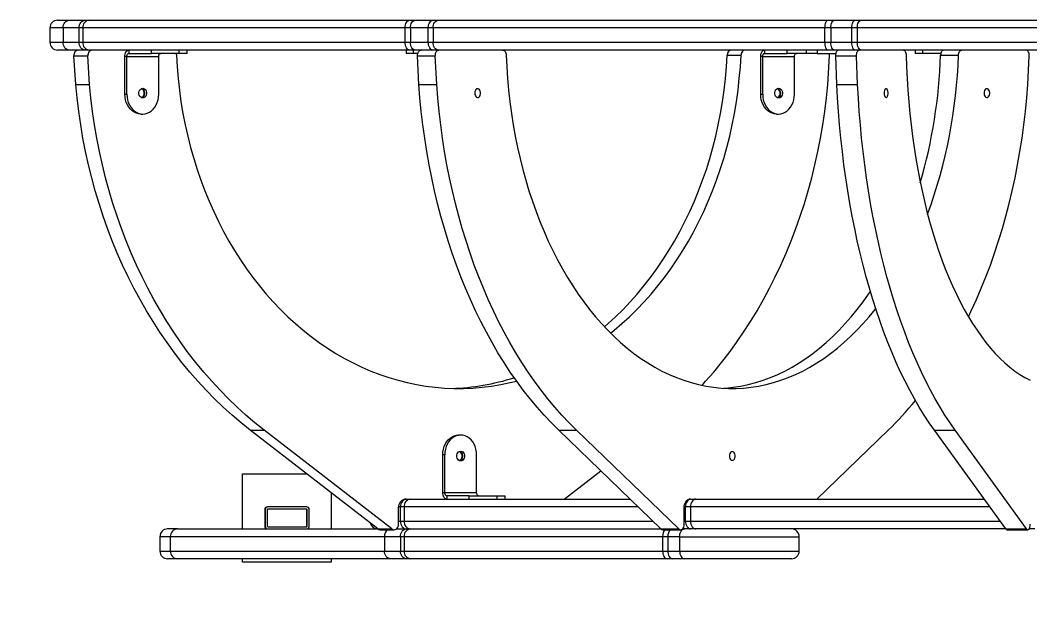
# Model space of a CAD drawing. Header units: millimetres. Extents: x -9608 to 9087, y -7864 to 6934.
# Drawn here: x -5141 to -4227, y -2474 to -1931 of the extents above; entities that cross this region are included whole.
import ezdxf

# ---------------------------------------------------------------- set-up
doc = ezdxf.new("R2010")
doc.units = ezdxf.units.MM
for name, color, linetype in [('DIKOM_ОБЪЕКТ', 7, 'Continuous'), ('DIKOM_РАЗМЕР_ЗОНА', 7, 'Continuous'), ('DIKOM_РАЗМЕР_ОБЪЕКТА', 7, 'Continuous')]:
    doc.layers.add(name, color=color, linetype=linetype)
doc.styles.add('style1', font='arial.ttf', dxfattribs={"width": 0.8})
doc.dimstyles.new('1-50', dxfattribs={"dimtxt": 300, "dimasz": 200, "dimexe": 100, "dimexo": 0, "dimgap": 100, "dimtad": 1, "dimtxsty": 'style1', "dimcen": 200, "dimclrd": 7, "dimclre": 7, "dimclrt": 7, "dimadec": 1, "dimazin": 2, "dimtfac": 1, "dimtmove": 0, "dimatfit": 2, "dimfxl": 0, "dimlwd": 25, "dimlwe": 18, "dimarcsym": 0})

# ---------------------------------------------------------------- blocks, each defined once
blk = doc.blocks.new('*D16')
at = {"layer": 'Defpoints', "color": 0, "transparency": 16777216}
for p in [(-6124.98, 3662.49), (7038.99, -2261.04), (7038.99, -7136.19)]:
    blk.add_point(p, dxfattribs=at)
at = {"layer": 'DIKOM_РАЗМЕР_ОБЪЕКТА', "color": 7, "lineweight": 18, "transparency": 16777216}
for p, q in [((-6124.98, 3662.49), (-6124.98, -7236.19)), ((7038.99, -2261.04), (7038.99, -7236.19))]:
    blk.add_line(p, q, dxfattribs=at)
at = {"layer": 'DIKOM_РАЗМЕР_ОБЪЕКТА', "color": 7, "lineweight": 25, "transparency": 16777216}
blk.add_line((-5924.98, -7136.19), (6838.99, -7136.19), dxfattribs=at)
at = {"layer": 'DIKOM_РАЗМЕР_ОБЪЕКТА', "color": 7, "transparency": 16777216}
for points in [[(-5924.98, -7102.86), (-5924.98, -7169.53), (-6124.98, -7136.19)], [(6838.99, -7102.86), (6838.99, -7169.53), (7038.99, -7136.19)]]:
    blk.add_solid(points, dxfattribs=at)
at = {"layer": 'DIKOM_РАЗМЕР_ОБЪЕКТА', "color": 7, "transparency": 16777216, "insert": (326.37, -6882.92), "char_height": 300, "attachment_point": 5, "style": 'style1'}
blk.add_mtext('13200', dxfattribs=at)
blk = doc.blocks.new('*D17')
at = {"layer": 'Defpoints', "color": 0, "transparency": 16777216}
for p in [(779.88, 5437.62), (-8598.73, -4942.04), (837.12, -4942.04)]:
    blk.add_point(p, dxfattribs=at)
at = {"layer": 'DIKOM_РАЗМЕР_ОБЪЕКТА', "color": 7, "lineweight": 18, "transparency": 16777216}
for p, q in [((779.88, 5437.62), (-8698.73, 5437.62)), ((837.12, -4942.04), (-8698.73, -4942.04))]:
    blk.add_line(p, q, dxfattribs=at)
at = {"layer": 'DIKOM_РАЗМЕР_ОБЪЕКТА', "color": 7, "lineweight": 25, "transparency": 16777216}
blk.add_line((-8598.73, 5237.62), (-8598.73, -4742.04), dxfattribs=at)
at = {"layer": 'DIKOM_РАЗМЕР_ОБЪЕКТА', "color": 7, "transparency": 16777216}
for points in [[(-8632.07, 5237.62), (-8565.4, 5237.62), (-8598.73, 5437.62)], [(-8632.07, -4742.04), (-8565.4, -4742.04), (-8598.73, -4942.04)]]:
    blk.add_solid(points, dxfattribs=at)
at = {"layer": 'DIKOM_РАЗМЕР_ОБЪЕКТА', "color": 7, "transparency": 16777216, "insert": (-8851.9, -261.45), "char_height": 300, "attachment_point": 5, "rotation": 90, "style": 'style1'}
blk.add_mtext('10400', dxfattribs=at)
blk = doc.blocks.new('*D18')
at = {"layer": 'Defpoints', "color": 0, "transparency": 16777216}
for p in [(-1043.16, 6929.58), (-9158.14, -6445.84), (-215.07, -6445.84)]:
    blk.add_point(p, dxfattribs=at)
at = {"layer": 'DIKOM_РАЗМЕР_ЗОНА', "color": 7, "lineweight": 18, "transparency": 16777216}
for p, q in [((-1043.16, 6929.58), (-9258.14, 6929.58)), ((-215.07, -6445.84), (-9258.14, -6445.84))]:
    blk.add_line(p, q, dxfattribs=at)
at = {"layer": 'DIKOM_РАЗМЕР_ЗОНА', "color": 7, "lineweight": 25, "transparency": 16777216}
blk.add_line((-9158.14, 6729.58), (-9158.14, -6245.84), dxfattribs=at)
at = {"layer": 'DIKOM_РАЗМЕР_ЗОНА', "color": 7, "transparency": 16777216}
for points in [[(-9191.48, 6729.58), (-9124.81, 6729.58), (-9158.14, 6929.58)], [(-9191.48, -6245.84), (-9124.81, -6245.84), (-9158.14, -6445.84)]]:
    blk.add_solid(points, dxfattribs=at)
at = {"layer": 'DIKOM_РАЗМЕР_ЗОНА', "color": 7, "transparency": 16777216, "insert": (-9411.42, -257.24), "char_height": 300, "attachment_point": 5, "rotation": 90, "style": 'style1'}
blk.add_mtext('13400', dxfattribs=at)
blk = doc.blocks.new('*D19')
at = {"layer": 'Defpoints', "color": 0, "transparency": 16777216}
for p in [(-8101.46, 2662.49), (9079.68, -1911.42), (9079.68, -7764.48)]:
    blk.add_point(p, dxfattribs=at)
at = {"layer": 'DIKOM_РАЗМЕР_ЗОНА', "color": 7, "lineweight": 18, "transparency": 16777216}
for p, q in [((-8101.46, 2662.49), (-8101.46, -7864.48)), ((9079.68, -1911.42), (9079.68, -7864.48))]:
    blk.add_line(p, q, dxfattribs=at)
at = {"layer": 'DIKOM_РАЗМЕР_ЗОНА', "color": 7, "lineweight": 25, "transparency": 16777216}
blk.add_line((-7901.46, -7764.48), (8879.68, -7764.48), dxfattribs=at)
at = {"layer": 'DIKOM_РАЗМЕР_ЗОНА', "color": 7, "transparency": 16777216}
for points in [[(-7901.46, -7731.15), (-7901.46, -7797.81), (-8101.46, -7764.48)], [(8879.68, -7731.15), (8879.68, -7797.81), (9079.68, -7764.48)]]:
    blk.add_solid(points, dxfattribs=at)
at = {"layer": 'DIKOM_РАЗМЕР_ЗОНА', "color": 7, "transparency": 16777216, "insert": (369.42, -7511.31), "char_height": 300, "attachment_point": 5, "style": 'style1'}
blk.add_mtext('17200', dxfattribs=at)

msp = doc.modelspace()

# ---------------------------------------------------------------- linework, layer by layer
at = {"layer": 'DIKOM_ОБЪЕКТ', "color": 7, "linetype": 'Continuous', "lineweight": 15}
for p, q in [((-5106.885, -1931.123), (-5096.28, -1931.123)), ((-5096.28, -1931.123), (-5081.86, -1931.123)), ((-5081.86, -1931.123), (-5078.198, -1931.123)), ((-5078.198, -1931.123), (-4788.281, -1931.123)), ((-4788.281, -1931.123), (-4783.048, -1931.123)), ((-4783.048, -1931.123), (-4766.888, -1931.123)), ((-4766.888, -1931.123), (-4762.082, -1931.123)), ((-4762.082, -1931.123), (-4409.772, -1931.123)), ((-4409.772, -1931.123), (-4403.775, -1931.123)), ((-4403.775, -1931.123), (-4384.9, -1931.123)), ((-4384.9, -1931.123), (-4379.315, -1931.123)), ((-4379.315, -1931.123), (-3991.788, -1931.123)), ((-5113.889, -1938.123), (-5113.889, -1951.123)), ((-5101.88, -1938.123), (-5113.889, -1938.123)), ((-5087.46, -1938.123), (-5101.88, -1938.123)), ((-5101.88, -1938.123), (-5101.88, -1951.123)), ((-5084.18, -1938.123), (-5087.46, -1938.123)), ((-5087.46, -1951.123), (-5087.46, -1938.123)), ((-4792.218, -1938.123), (-5084.18, -1938.123)), ((-5084.18, -1938.123), (-5084.18, -1951.123)), ((-4787.534, -1938.123), (-4792.218, -1938.123)), ((-4792.218, -1951.123), (-4792.218, -1938.123)), ((-4771.375, -1938.123), (-4787.534, -1938.123)), ((-4787.534, -1938.123), (-4787.534, -1951.123)), ((-4767.072, -1938.123), (-4771.375, -1938.123)), ((-4771.375, -1951.123), (-4771.375, -1938.123)), ((-4412.274, -1938.123), (-4767.072, -1938.123)), ((-4767.072, -1938.123), (-4767.072, -1951.123)), ((-4406.903, -1938.123), (-4412.274, -1938.123)), ((-4412.274, -1951.123), (-4412.274, -1938.123)), ((-4388.028, -1938.123), (-4406.903, -1938.123)), ((-4406.903, -1938.123), (-4406.903, -1951.123)), ((-4383.023, -1938.123), (-4388.028, -1938.123)), ((-4388.028, -1951.123), (-4388.028, -1938.123)), ((-3992.764, -1938.123), (-4383.023, -1938.123)), ((-4383.023, -1938.123), (-4383.023, -1951.123)), ((-5113.889, -1951.123), (-5101.88, -1951.123)), ((-5101.88, -1951.123), (-5087.46, -1951.123)), ((-5087.46, -1951.123), (-5084.18, -1951.123)), ((-5084.18, -1951.123), (-4792.218, -1951.123)), ((-4792.218, -1951.123), (-4787.534, -1951.123)), ((-4787.534, -1951.123), (-4771.375, -1951.123)), ((-4771.375, -1951.123), (-4767.072, -1951.123)), ((-4767.072, -1951.123), (-4412.274, -1951.123)), ((-4412.274, -1951.123), (-4406.903, -1951.123)), ((-4406.903, -1951.123), (-4388.028, -1951.123)), ((-4388.028, -1951.123), (-4383.023, -1951.123)), ((-4383.023, -1951.123), (-3992.764, -1951.123)), ((-5096.28, -1958.123), (-5106.885, -1958.123)), ((-5081.86, -1958.123), (-5096.28, -1958.123)), ((-5092.084, -1963.346), (-5079.48, -1963.346)), ((-5090.512, -1989.268), (-5092.084, -1963.346)), ((-5078.198, -1958.123), (-5081.86, -1958.123)), ((-5077.908, -1989.268), (-5079.48, -1963.346)), ((-4788.281, -1958.123), (-5078.198, -1958.123)), ((-5044.186, -1964.123), (-5045.987, -1964.123)), ((-5045.987, -1998.123), (-5045.987, -1964.123)), ((-5044.186, -1964.123), (-5015.378, -1964.123)), ((-5044.186, -1998.123), (-5044.186, -1964.123)), ((-5042.386, -1958.123), (-5042.386, -1961.123)), ((-5042.386, -1961.123), (-5021.985, -1961.123)), ((-5021.985, -1961.123), (-5021.985, -1958.123)), ((-4996.777, -1961.123), (-5021.985, -1961.123)), ((-5015.378, -1998.123), (-5015.378, -1964.123)), ((-4996.777, -1961.123), (-4996.777, -1958.123)), ((-4989.575, -1961.123), (-4996.777, -1961.123)), ((-4989.575, -1961.123), (-4989.575, -1958.123)), ((-4791.47, -1958.123), (-4791.47, -1961.123)), ((-4785.001, -1961.123), (-4791.47, -1961.123)), ((-4783.048, -1958.123), (-4788.281, -1958.123)), ((-4785.001, -1958.123), (-4785.001, -1961.123)), ((-4780.85, -1961.123), (-4785.001, -1961.123)), ((-4766.888, -1958.123), (-4783.048, -1958.123)), ((-4781.11, -1963.346), (-4764.996, -1963.346)), ((-4779.858, -1989.268), (-4781.11, -1963.346)), ((-4762.082, -1958.123), (-4766.888, -1958.123)), ((-4763.73, -1989.268), (-4764.996, -1963.346)), ((-4409.772, -1958.123), (-4762.082, -1958.123)), ((-4500.867, -1962.836), (-4488.263, -1962.836)), ((-4468.671, -1964.123), (-4470.471, -1964.123)), ((-4470.471, -1998.123), (-4470.471, -1964.123)), ((-4468.671, -1964.123), (-4439.877, -1964.123)), ((-4468.671, -1998.123), (-4468.671, -1964.123)), ((-4466.87, -1958.123), (-4466.87, -1961.123)), ((-4466.87, -1961.123), (-4446.469, -1961.123)), ((-4446.469, -1961.123), (-4446.469, -1958.123)), ((-4429.425, -1961.123), (-4446.469, -1961.123)), ((-4439.877, -1998.123), (-4439.877, -1964.123)), ((-4429.425, -1958.123), (-4429.425, -1961.123)), ((-4419.476, -1961.123), (-4429.425, -1961.123)), ((-4419.476, -1958.123), (-4419.476, -1961.123)), ((-4419.476, -1961.123), (-4402.234, -1961.123)), ((-4403.775, -1958.123), (-4409.772, -1958.123)), ((-4409.757, -1989.268), (-4408.185, -1963.346)), ((-4384.9, -1958.123), (-4403.775, -1958.123)), ((-4402.417, -1963.346), (-4383.633, -1963.346)), ((-4401.532, -1989.268), (-4402.417, -1963.346)), ((-4379.315, -1958.123), (-4384.9, -1958.123)), ((-4382.748, -1989.268), (-4383.633, -1963.346)), ((-3991.788, -1958.123), (-4379.315, -1958.123)), ((-4330.533, -1958.123), (-4330.533, -1961.123)), ((-4324.063, -1961.123), (-4330.533, -1961.123)), ((-4324.063, -1958.123), (-4324.063, -1961.123)), ((-4307.34, -1961.123), (-4324.063, -1961.123)), ((-4307.599, -1962.836), (-4291.47, -1962.836)), ((-4228.589, -1989.268), (-4227.338, -1963.346)), ((-5090.512, -1989.268), (-5077.908, -1989.268)), ((-4779.858, -1989.268), (-4763.73, -1989.268)), ((-4401.532, -1989.268), (-4382.748, -1989.268)), ((-5045.987, -1998.123), (-5044.186, -1998.123)), ((-4470.471, -1998.123), (-4468.671, -1998.123)), ((-5031.583, -2016.123), (-5029.782, -2016.123)), ((-4456.082, -2016.123), (-4454.282, -2016.123)), ((-4932.492, -2302.345), (-4919.888, -2302.345)), ((-4817.014, -2391.584), (-4932.492, -2302.345)), ((-4804.41, -2391.584), (-4919.888, -2302.345)), ((-4653.287, -2302.345), (-4637.173, -2302.345)), ((-4560.803, -2391.584), (-4653.287, -2302.345)), ((-4544.675, -2391.584), (-4637.173, -2302.345)), ((-4419.675, -2364.602), (-4355.161, -2302.345)), ((-4313.199, -2302.345), (-4294.415, -2302.345)), ((-4248.654, -2391.584), (-4313.199, -2302.345)), ((-4229.871, -2391.584), (-4294.415, -2302.345)), ((-4742.032, -2306.602), (-4743.832, -2306.602)), ((-4756.421, -2324.602), (-4758.221, -2324.602)), ((-4758.221, -2358.602), (-4758.221, -2324.602)), ((-4756.421, -2358.602), (-4756.421, -2324.602)), ((-4727.628, -2358.602), (-4727.628, -2324.602)), ((-4648.343, -2364.602), (-4615.262, -2339.041)), ((-4939.374, -2391.602), (-4939.374, -2341.602)), ((-4939.374, -2341.602), (-4881.68, -2341.602)), ((-4859.372, -2358.841), (-4859.372, -2391.602)), ((-4791.089, -2364.603), (-4791.821, -2364.603)), ((-4791.043, -2364.602), (-4787.366, -2364.602)), ((-4787.366, -2364.602), (-4588.773, -2364.602)), ((-4758.221, -2358.602), (-4756.421, -2358.602)), ((-4756.421, -2358.602), (-4727.628, -2358.602)), ((-4734.219, -2361.602), (-4754.62, -2361.602)), ((-4754.62, -2361.602), (-4754.62, -2364.602)), ((-4734.219, -2361.602), (-4709.027, -2361.602)), ((-4734.219, -2364.602), (-4734.219, -2361.602)), ((-4709.027, -2361.602), (-4701.825, -2361.602)), ((-4709.027, -2364.602), (-4709.027, -2361.602)), ((-4701.825, -2364.602), (-4701.825, -2361.602)), ((-4534.024, -2364.603), (-4534.604, -2364.603)), ((-4533.978, -2364.602), (-4529.187, -2364.602)), ((-4529.187, -2364.602), (-4268.17, -2364.602)), ((-4268.567, -2364.053), (-4268.567, -2364.602)), ((-4919.049, -2374.102), (-4919.37, -2374.102)), ((-4919.37, -2374.102), (-4919.37, -2389.102)), ((-4919.049, -2374.102), (-4919.049, -2389.102)), ((-4917.05, -2374.102), (-4917.05, -2389.102)), ((-4916.547, -2371.602), (-4916.882, -2371.602)), ((-4881.543, -2371.602), (-4916.547, -2371.602)), ((-4881.543, -2373.602), (-4916.547, -2373.602)), ((-4881.055, -2374.102), (-4881.375, -2374.102)), ((-4881.375, -2389.102), (-4881.375, -2374.102)), ((-4881.055, -2389.102), (-4881.055, -2374.102)), ((-4879.041, -2389.102), (-4879.041, -2374.102)), ((-4798.23, -2387.391), (-4798.23, -2372.602)), ((-4796.643, -2371.602), (-4798.169, -2371.602)), ((-4793.271, -2371.602), (-4796.643, -2371.602)), ((-4796.643, -2384.602), (-4796.643, -2371.602)), ((-4793.271, -2371.602), (-4793.271, -2384.602)), ((-4581.509, -2371.602), (-4793.271, -2371.602)), ((-4539.731, -2387.391), (-4539.731, -2372.602)), ((-4538.464, -2371.602), (-4539.685, -2371.602)), ((-4534.07, -2371.602), (-4538.464, -2371.602)), ((-4538.464, -2384.602), (-4538.464, -2371.602)), ((-4534.07, -2371.602), (-4534.07, -2384.602)), ((-4263.104, -2371.602), (-4534.07, -2371.602)), ((-4798.23, -2384.602), (-4796.643, -2384.602)), ((-4796.643, -2384.602), (-4793.271, -2384.602)), ((-4793.271, -2384.602), (-4568.036, -2384.602)), ((-4539.731, -2384.602), (-4538.464, -2384.602)), ((-4538.464, -2384.602), (-4534.07, -2384.602)), ((-4534.07, -2384.602), (-4253.705, -2384.602)), ((-4997.998, -2391.602), (-5007.275, -2391.602)), ((-4997.998, -2391.602), (-4816.983, -2391.602)), ((-4919.049, -2389.102), (-4919.37, -2389.102)), ((-4916.547, -2389.602), (-4881.543, -2389.602)), ((-4881.055, -2389.102), (-4881.375, -2389.102)), ((-4817.014, -2391.584), (-4804.41, -2391.584)), ((-4814.832, -2392.392), (-4802.228, -2392.392)), ((-4800.061, -2391.602), (-4791.043, -2391.602)), ((-4791.043, -2391.602), (-4787.366, -2391.602)), ((-4787.366, -2391.602), (-4560.788, -2391.602)), ((-4560.803, -2391.584), (-4544.675, -2391.584)), ((-4559.064, -2392.392), (-4542.935, -2392.392)), ((-4541.211, -2391.602), (-4539.41, -2391.602)), ((-4533.978, -2391.602), (-4541.211, -2391.602)), ((-4529.187, -2391.602), (-4533.978, -2391.602)), ((-4248.639, -2391.602), (-4529.187, -2391.602)), ((-4248.654, -2391.584), (-4229.871, -2391.584)), ((-4247.434, -2392.392), (-4228.65, -2392.392)), ((-4222.348, -2391.602), (-4227.444, -2391.602)), ((-5014.279, -2398.602), (-5014.279, -2411.602)), ((-5004.88, -2398.602), (-5014.279, -2398.602)), ((-4811.032, -2398.602), (-5004.88, -2398.602)), ((-5004.88, -2398.602), (-5004.88, -2411.602)), ((-4796.643, -2398.602), (-4811.032, -2398.602)), ((-4811.032, -2398.602), (-4811.032, -2411.602)), ((-4793.271, -2398.602), (-4796.643, -2398.602)), ((-4796.643, -2398.602), (-4796.643, -2411.602)), ((-4559.232, -2398.602), (-4793.271, -2398.602)), ((-4793.271, -2398.602), (-4793.271, -2411.602)), ((-4554.547, -2398.602), (-4559.232, -2398.602)), ((-4559.232, -2398.602), (-4559.232, -2411.602)), ((-4543.897, -2398.602), (-4554.547, -2398.602)), ((-4554.547, -2398.602), (-4554.547, -2411.602)), ((-4543.897, -2398.602), (-4543.897, -2411.602)), ((-4543.897, -2398.602), (-4435.605, -2398.602)), ((-4435.605, -2411.602), (-4435.605, -2398.602)), ((-5014.279, -2411.602), (-5004.88, -2411.602)), ((-5004.88, -2411.602), (-4811.032, -2411.602)), ((-4811.032, -2411.602), (-4796.643, -2411.602)), ((-4796.643, -2411.602), (-4793.271, -2411.602)), ((-4793.271, -2411.602), (-4559.232, -2411.602)), ((-4559.232, -2411.602), (-4554.547, -2411.602)), ((-4554.547, -2411.602), (-4543.897, -2411.602)), ((-4543.897, -2411.602), (-4435.605, -2411.602)), ((-4997.998, -2418.602), (-5007.275, -2418.602)), ((-4805.432, -2418.602), (-4997.998, -2418.602)), ((-4939.374, -2421.602), (-4939.374, -2418.602)), ((-4859.372, -2421.602), (-4939.374, -2421.602)), ((-4859.372, -2418.602), (-4859.372, -2421.602)), ((-4791.043, -2418.602), (-4805.432, -2418.602)), ((-4787.366, -2418.602), (-4791.043, -2418.602)), ((-4555.158, -2418.602), (-4787.366, -2418.602)), ((-4550.061, -2418.602), (-4555.158, -2418.602)), ((-4539.41, -2418.602), (-4550.061, -2418.602)), ((-4442.609, -2418.602), (-4539.41, -2418.602))]:
    msp.add_line(p, q, dxfattribs=at)
at = {"layer": 'DIKOM_ОБЪЕКТ', "color": 7, "linetype": 'Continuous', "lineweight": 15, "flags": 128}
for points in [[(-5101.88, -1938.123), (-5101.773, -1936.758), (-5101.453, -1935.444), (-5100.934, -1934.234), (-5100.232, -1933.174), (-5099.393, -1932.303), (-5098.416, -1931.656), (-5097.363, -1931.258), (-5096.28, -1931.123)], [(-5087.46, -1938.123), (-5087.354, -1936.758), (-5087.033, -1935.444), (-5086.514, -1934.234), (-5085.828, -1933.174), (-5084.973, -1932.303), (-5084.012, -1931.656), (-5082.959, -1931.258), (-5081.86, -1931.123)], [(-4792.218, -1938.123), (-4792.142, -1936.758), (-4791.913, -1935.444), (-4791.547, -1934.234), (-4791.058, -1933.174), (-4790.463, -1932.303), (-4789.792, -1931.656), (-4789.044, -1931.258), (-4788.281, -1931.123)], [(-4787.534, -1938.123), (-4787.457, -1936.758), (-4787.198, -1935.444), (-4786.786, -1934.234), (-4786.221, -1933.174), (-4785.55, -1932.303), (-4784.772, -1931.656), (-4783.933, -1931.258), (-4783.048, -1931.123)], [(-4771.375, -1938.123), (-4771.298, -1936.758), (-4771.039, -1935.444), (-4770.627, -1934.234), (-4770.062, -1933.174), (-4769.391, -1932.303), (-4768.613, -1931.656), (-4767.773, -1931.258), (-4766.888, -1931.123)], [(-4767.072, -1938.123), (-4766.98, -1936.758), (-4766.69, -1935.444), (-4766.232, -1934.234), (-4765.607, -1933.174), (-4764.859, -1932.303), (-4763.989, -1931.656), (-4763.059, -1931.258), (-4762.082, -1931.123)], [(-4412.274, -1938.123), (-4412.228, -1936.758), (-4412.076, -1935.444), (-4411.847, -1934.234), (-4411.542, -1933.174), (-4411.16, -1932.303), (-4410.733, -1931.656), (-4410.26, -1931.258), (-4409.772, -1931.123)], [(-4406.903, -1938.123), (-4406.842, -1936.758), (-4406.674, -1935.444), (-4406.384, -1934.234), (-4405.988, -1933.174), (-4405.515, -1932.303), (-4404.981, -1931.656), (-4404.385, -1931.258), (-4403.775, -1931.123)], [(-4388.028, -1938.123), (-4387.967, -1936.758), (-4387.784, -1935.444), (-4387.494, -1934.234), (-4387.112, -1933.174), (-4386.624, -1932.303), (-4386.09, -1931.656), (-4385.51, -1931.258), (-4384.9, -1931.123)], [(-4383.023, -1938.123), (-4382.962, -1936.758), (-4382.748, -1935.444), (-4382.397, -1934.234), (-4381.94, -1933.174), (-4381.375, -1932.303), (-4380.734, -1931.656), (-4380.032, -1931.258), (-4379.315, -1931.123)], [(-5096.28, -1958.123), (-5097.363, -1957.989), (-5098.416, -1957.591), (-5099.393, -1956.943), (-5100.232, -1956.073), (-5100.934, -1955.012), (-5101.453, -1953.802), (-5101.773, -1952.489), (-5101.88, -1951.123)], [(-5081.86, -1958.123), (-5082.959, -1957.989), (-5084.012, -1957.591), (-5084.973, -1956.943), (-5085.828, -1956.073), (-5086.514, -1955.012), (-5087.033, -1953.802), (-5087.354, -1952.489), (-5087.46, -1951.123)], [(-4788.281, -1958.123), (-4789.044, -1957.989), (-4789.792, -1957.591), (-4790.463, -1956.943), (-4791.058, -1956.073), (-4791.547, -1955.012), (-4791.913, -1953.802), (-4792.142, -1952.489), (-4792.218, -1951.123)], [(-4783.048, -1958.123), (-4783.933, -1957.989), (-4784.772, -1957.591), (-4785.55, -1956.943), (-4786.221, -1956.073), (-4786.786, -1955.012), (-4787.198, -1953.802), (-4787.457, -1952.489), (-4787.534, -1951.123)], [(-4766.888, -1958.123), (-4767.773, -1957.989), (-4768.613, -1957.591), (-4769.391, -1956.943), (-4770.062, -1956.073), (-4770.627, -1955.012), (-4771.039, -1953.802), (-4771.298, -1952.489), (-4771.375, -1951.123)], [(-4762.082, -1958.123), (-4763.059, -1957.989), (-4763.989, -1957.591), (-4764.859, -1956.943), (-4765.607, -1956.073), (-4766.232, -1955.012), (-4766.69, -1953.802), (-4766.98, -1952.489), (-4767.072, -1951.123)], [(-4409.772, -1958.123), (-4410.26, -1957.989), (-4410.733, -1957.591), (-4411.16, -1956.943), (-4411.542, -1956.073), (-4411.847, -1955.012), (-4412.076, -1953.802), (-4412.228, -1952.489), (-4412.274, -1951.123)], [(-4403.775, -1958.123), (-4404.385, -1957.989), (-4404.981, -1957.591), (-4405.515, -1956.943), (-4405.988, -1956.073), (-4406.384, -1955.012), (-4406.674, -1953.802), (-4406.842, -1952.489), (-4406.903, -1951.123)], [(-4384.9, -1958.123), (-4385.51, -1957.989), (-4386.09, -1957.591), (-4386.624, -1956.943), (-4387.112, -1956.073), (-4387.494, -1955.012), (-4387.784, -1953.802), (-4387.967, -1952.489), (-4388.028, -1951.123)], [(-4379.315, -1958.123), (-4380.032, -1957.989), (-4380.734, -1957.591), (-4381.375, -1956.943), (-4381.94, -1956.073), (-4382.397, -1955.012), (-4382.748, -1953.802), (-4382.962, -1952.489), (-4383.023, -1951.123)], [(-5045.987, -1964.123), (-5045.911, -1962.952), (-5045.712, -1961.827), (-5045.377, -1960.789), (-5044.934, -1959.88), (-5044.385, -1959.134), (-5043.759, -1958.579), (-5043.088, -1958.238), (-5042.386, -1958.123)], [(-5044.186, -1964.123), (-5044.141, -1963.538), (-5044.049, -1962.975), (-5043.881, -1962.456), (-5043.652, -1962.001), (-5043.378, -1961.628), (-5043.073, -1961.351), (-5042.737, -1961.181), (-5042.386, -1961.123)], [(-5015.378, -1964.123), (-5015.347, -1963.538), (-5015.241, -1962.975), (-5015.073, -1962.456), (-5014.859, -1962.001), (-5014.584, -1961.628), (-5014.264, -1961.351), (-5013.928, -1961.181), (-5013.577, -1961.123)], [(-4999.722, -1961.123), (-4999.509, -1961.903), (-4999.402, -1962.836)], [(-4999.402, -1962.836), (-4998.761, -1973.451), (-4997.861, -1984.034), (-4996.655, -1994.573), (-4995.19, -2005.056), (-4993.436, -2015.473), (-4991.422, -2025.811), (-4989.117, -2036.059), (-4986.539, -2046.205), (-4983.701, -2056.24), (-4980.603, -2066.151), (-4977.231, -2075.926), (-4973.599, -2085.557), (-4969.724, -2095.032), (-4965.604, -2104.34), (-4961.224, -2113.471), (-4956.601, -2122.415), (-4951.749, -2131.163), (-4946.668, -2139.704), (-4941.373, -2148.029), (-4935.849, -2156.129), (-4930.112, -2163.994), (-4924.161, -2171.617), (-4918.027, -2178.989), (-4911.694, -2186.101), (-4905.164, -2192.946), (-4898.465, -2199.516), (-4891.599, -2205.804), (-4884.564, -2211.803), (-4877.377, -2217.506), (-4870.038, -2222.907), (-4862.561, -2228), (-4854.962, -2232.779), (-4847.226, -2237.24), (-4839.383, -2241.377), (-4831.433, -2245.185), (-4823.376, -2248.661), (-4815.244, -2251.8), (-4807.034, -2254.599), (-4798.749, -2257.055), (-4790.402, -2259.165), (-4782.01, -2260.927), (-4773.557, -2262.339), (-4765.088, -2263.399), (-4756.589, -2264.107), (-4748.09, -2264.461), (-4739.575, -2264.461), (-4731.061, -2264.107), (-4722.562, -2263.399), (-4714.093, -2262.339), (-4705.655, -2260.927), (-4697.263, -2259.165), (-4691.495, -2257.746)], [(-4781.11, -1963.346), (-4781.079, -1962.339), (-4780.911, -1961.365), (-4780.621, -1960.462), (-4780.225, -1959.667), (-4779.736, -1959.012), (-4779.172, -1958.525), (-4778.561, -1958.224), (-4777.921, -1958.123)], [(-4764.996, -1963.346), (-4764.951, -1962.339), (-4764.783, -1961.365), (-4764.508, -1960.462), (-4764.111, -1959.667), (-4763.608, -1959.012), (-4763.043, -1958.525), (-4762.433, -1958.224), (-4761.792, -1958.123)], [(-4704.053, -1958.123), (-4703.442, -1958.212), (-4702.863, -1958.476), (-4702.329, -1958.907), (-4701.856, -1959.487), (-4701.459, -1960.198), (-4701.138, -1961.013), (-4700.94, -1961.903), (-4700.848, -1962.836)], [(-4700.848, -1962.836), (-4700.345, -1973.451), (-4699.612, -1984.034), (-4698.666, -1994.573), (-4697.491, -2005.056), (-4696.088, -2015.473), (-4694.455, -2025.811), (-4692.624, -2036.059), (-4690.564, -2046.205), (-4688.29, -2056.24), (-4685.803, -2066.151), (-4683.102, -2075.926), (-4680.203, -2085.557), (-4677.09, -2095.032), (-4673.779, -2104.34), (-4670.27, -2113.471), (-4666.577, -2122.415), (-4662.701, -2131.163), (-4658.627, -2139.704), (-4654.37, -2148.029), (-4649.945, -2156.129), (-4645.352, -2163.994), (-4640.591, -2171.617), (-4635.678, -2178.989), (-4630.612, -2186.101), (-4625.378, -2192.946), (-4620.023, -2199.516), (-4614.514, -2205.804), (-4608.884, -2211.803), (-4603.131, -2217.506), (-4597.241, -2222.907), (-4591.26, -2228), (-4585.172, -2232.779), (-4578.976, -2237.24), (-4572.69, -2241.377), (-4566.327, -2245.185), (-4559.872, -2248.661), (-4553.357, -2251.8), (-4546.78, -2254.599), (-4540.143, -2257.055), (-4533.46, -2259.165), (-4526.73, -2260.927), (-4519.971, -2262.339), (-4513.196, -2263.399), (-4506.39, -2264.107), (-4499.57, -2264.461), (-4492.749, -2264.461), (-4485.944, -2264.107), (-4479.138, -2263.399), (-4472.348, -2262.339), (-4465.588, -2260.927), (-4458.859, -2259.165), (-4452.176, -2257.055), (-4445.538, -2254.599), (-4438.962, -2251.8), (-4432.446, -2248.661), (-4426.007, -2245.185), (-4419.629, -2241.377), (-4413.342, -2237.24), (-4407.163, -2232.779), (-4401.059, -2228), (-4395.078, -2222.907), (-4389.203, -2217.506), (-4383.435, -2211.803), (-4377.805, -2205.804), (-4372.311, -2199.516), (-4366.94, -2192.946), (-4366.376, -2192.221)], [(-4611.905, -2208.631), (-4608.655, -2205.804), (-4601.788, -2199.516), (-4595.09, -2192.946), (-4588.574, -2186.101), (-4582.242, -2178.989), (-4576.093, -2171.617), (-4570.157, -2163.994), (-4564.42, -2156.129), (-4558.896, -2148.029), (-4553.586, -2139.704), (-4548.505, -2131.163), (-4543.652, -2122.415), (-4539.044, -2113.471), (-4534.665, -2104.34), (-4530.53, -2095.032), (-4526.654, -2085.557), (-4523.022, -2075.926), (-4519.666, -2066.151), (-4516.553, -2056.24), (-4513.715, -2046.205), (-4511.151, -2036.059), (-4508.847, -2025.811), (-4506.818, -2015.473), (-4505.063, -2005.056), (-4503.598, -1994.573), (-4502.408, -1984.034), (-4501.492, -1973.451), (-4500.867, -1962.836)], [(-4606.305, -2214.406), (-4603.085, -2211.803), (-4596.051, -2205.804), (-4589.185, -2199.516), (-4582.486, -2192.946), (-4575.97, -2186.101), (-4569.638, -2178.989), (-4563.489, -2171.617), (-4557.553, -2163.994), (-4551.816, -2156.129), (-4546.292, -2148.029), (-4540.982, -2139.704), (-4535.901, -2131.163), (-4531.049, -2122.415), (-4526.44, -2113.471), (-4522.061, -2104.34), (-4517.926, -2095.032), (-4514.05, -2085.557), (-4510.434, -2075.926), (-4507.062, -2066.151), (-4503.949, -2056.24), (-4501.111, -2046.205), (-4498.547, -2036.059), (-4496.243, -2025.811), (-4494.214, -2015.473), (-4492.474, -2005.056), (-4490.994, -1994.573), (-4489.804, -1984.034), (-4488.889, -1973.451), (-4488.263, -1962.836)], [(-4470.471, -1964.123), (-4470.41, -1962.952), (-4470.197, -1961.827), (-4469.861, -1960.789), (-4469.418, -1959.88), (-4468.869, -1959.134), (-4468.259, -1958.579), (-4467.572, -1958.238), (-4466.87, -1958.123)], [(-4468.671, -1964.123), (-4468.64, -1963.538), (-4468.533, -1962.975), (-4468.366, -1962.456), (-4468.152, -1962.001), (-4467.877, -1961.628), (-4467.557, -1961.351), (-4467.221, -1961.181), (-4466.87, -1961.123)], [(-4439.877, -1964.123), (-4439.847, -1963.538), (-4439.74, -1962.975), (-4439.572, -1962.456), (-4439.343, -1962.001), (-4439.084, -1961.628), (-4438.763, -1961.351), (-4438.428, -1961.181), (-4438.077, -1961.123)], [(-4402.417, -1963.346), (-4402.387, -1962.339), (-4402.28, -1961.365), (-4402.081, -1960.462), (-4401.791, -1959.667), (-4401.456, -1959.012), (-4401.059, -1958.525), (-4400.632, -1958.224), (-4400.189, -1958.123)], [(-4383.633, -1963.346), (-4383.603, -1962.339), (-4383.496, -1961.365), (-4383.298, -1960.462), (-4383.008, -1959.667), (-4382.672, -1959.012), (-4382.275, -1958.525), (-4381.848, -1958.224), (-4381.406, -1958.123)], [(-4341.092, -1958.123), (-4340.68, -1958.212), (-4340.268, -1958.476), (-4339.902, -1958.907), (-4339.566, -1959.487), (-4339.291, -1960.198), (-4339.078, -1961.013), (-4338.925, -1961.903), (-4338.864, -1962.836)], [(-4338.864, -1962.836), (-4338.513, -1973.451), (-4338.01, -1984.034), (-4337.338, -1994.573), (-4336.514, -2005.056), (-4335.538, -2015.473), (-4334.409, -2025.811), (-4333.112, -2036.059), (-4331.677, -2046.205), (-4330.09, -2056.24), (-4328.351, -2066.151), (-4326.474, -2075.926), (-4324.445, -2085.557), (-4322.278, -2095.032), (-4319.974, -2104.34), (-4317.532, -2113.471), (-4314.954, -2122.415), (-4312.238, -2131.163), (-4309.399, -2139.704), (-4306.424, -2148.029), (-4303.342, -2156.129), (-4300.137, -2163.994), (-4296.811, -2171.617), (-4293.378, -2178.989), (-4289.838, -2186.101), (-4286.191, -2192.946), (-4282.452, -2199.516), (-4278.607, -2205.804), (-4274.67, -2211.803), (-4270.657, -2217.506), (-4266.553, -2222.907), (-4262.372, -2228), (-4258.13, -2232.779), (-4253.796, -2237.24), (-4249.417, -2241.377), (-4244.977, -2245.185), (-4240.475, -2248.661), (-4235.928, -2251.8), (-4231.335, -2254.599), (-4226.697, -2257.055)], [(-4304.395, -1958.123), (-4305.005, -1958.212), (-4305.585, -1958.476), (-4306.119, -1958.907), (-4306.592, -1959.487), (-4306.989, -1960.198), (-4307.309, -1961.013), (-4307.507, -1961.903), (-4307.599, -1962.836)], [(-4291.47, -1962.836), (-4291.379, -1961.903), (-4291.18, -1961.013), (-4290.875, -1960.198), (-4290.479, -1959.487), (-4289.99, -1958.907), (-4289.456, -1958.476), (-4288.876, -1958.212), (-4288.281, -1958.123)], [(-4227.338, -1963.346), (-4227.368, -1962.339), (-4227.536, -1961.365), (-4227.826, -1960.462), (-4228.223, -1959.667), (-4228.711, -1959.012), (-4229.276, -1958.525), (-4229.886, -1958.224), (-4230.527, -1958.123)], [(-4932.492, -2302.345), (-4940.823, -2295.689), (-4948.987, -2288.731), (-4956.998, -2281.477), (-4964.825, -2273.933), (-4972.485, -2266.105), (-4979.947, -2258.001), (-4987.225, -2249.627), (-4994.305, -2240.99), (-5001.172, -2232.097), (-5007.825, -2222.957), (-5014.264, -2213.577), (-5020.49, -2203.966), (-5026.471, -2194.131), (-5032.239, -2184.081), (-5037.747, -2173.824), (-5043.027, -2163.37), (-5048.062, -2152.727), (-5052.838, -2141.904), (-5057.355, -2130.911), (-5061.627, -2119.757), (-5065.625, -2108.452), (-5069.363, -2097.006), (-5072.827, -2085.427), (-5076.016, -2073.727), (-5078.931, -2061.915), (-5081.57, -2050.002), (-5083.92, -2037.996), (-5085.996, -2025.91), (-5087.781, -2013.753), (-5089.291, -2001.536), (-5090.512, -1989.268)], [(-4919.888, -2302.345), (-4928.22, -2295.689), (-4936.383, -2288.731), (-4944.394, -2281.477), (-4952.237, -2273.933), (-4959.882, -2266.105), (-4967.343, -2258.001), (-4974.622, -2249.627), (-4981.702, -2240.99), (-4988.568, -2232.097), (-4995.221, -2222.957), (-5001.66, -2213.577), (-5007.886, -2203.966), (-5013.867, -2194.131), (-5019.635, -2184.081), (-5025.159, -2173.824), (-5030.423, -2163.37), (-5035.458, -2152.727), (-5040.234, -2141.904), (-5044.766, -2130.911), (-5049.023, -2119.757), (-5053.021, -2108.452), (-5056.76, -2097.006), (-5060.223, -2085.427), (-5063.413, -2073.727), (-5066.327, -2061.915), (-5068.967, -2050.002), (-5071.317, -2037.996), (-5073.392, -2025.91), (-5075.192, -2013.753), (-5076.688, -2001.536), (-5077.908, -1989.268)], [(-4653.287, -2302.345), (-4659.97, -2295.689), (-4666.516, -2288.731), (-4672.925, -2281.477), (-4679.196, -2273.933), (-4685.33, -2266.105), (-4691.312, -2258.001), (-4697.141, -2249.627), (-4702.802, -2240.99), (-4708.31, -2232.097), (-4713.635, -2222.957), (-4718.793, -2213.577), (-4723.767, -2203.966), (-4728.574, -2194.131), (-4733.182, -2184.081), (-4737.607, -2173.824), (-4741.834, -2163.37), (-4745.862, -2152.727), (-4749.692, -2141.904), (-4753.308, -2130.911), (-4756.726, -2119.757), (-4759.93, -2108.452), (-4762.921, -2097.006), (-4765.683, -2085.427), (-4768.246, -2073.727), (-4770.581, -2061.915), (-4772.687, -2050.002), (-4774.579, -2037.996), (-4776.242, -2025.91), (-4777.676, -2013.753), (-4778.882, -2001.536), (-4779.858, -1989.268)], [(-4637.173, -2302.345), (-4643.842, -2295.689), (-4650.388, -2288.731), (-4656.796, -2281.477), (-4663.083, -2273.933), (-4669.202, -2266.105), (-4675.183, -2258.001), (-4681.012, -2249.627), (-4686.673, -2240.99), (-4692.181, -2232.097), (-4697.507, -2222.957), (-4702.664, -2213.577), (-4707.654, -2203.966), (-4712.445, -2194.131), (-4717.053, -2184.081), (-4721.478, -2173.824), (-4725.705, -2163.37), (-4729.733, -2152.727), (-4733.563, -2141.904), (-4737.18, -2130.911), (-4740.598, -2119.757), (-4743.802, -2108.452), (-4746.793, -2097.006), (-4749.57, -2085.427), (-4752.118, -2073.727), (-4754.453, -2061.915), (-4756.574, -2050.002), (-4758.45, -2037.996), (-4760.114, -2025.91), (-4761.548, -2013.753), (-4762.753, -2001.536), (-4763.73, -1989.268)], [(-4523.587, -2261.628), (-4520.306, -2258.001), (-4513.028, -2249.627), (-4505.963, -2240.99), (-4499.097, -2232.097), (-4492.429, -2222.957), (-4485.989, -2213.577), (-4479.779, -2203.966), (-4473.782, -2194.131), (-4468.03, -2184.081), (-4462.506, -2173.824), (-4457.227, -2163.37), (-4452.206, -2152.727), (-4447.415, -2141.904), (-4442.899, -2130.911), (-4438.641, -2119.757), (-4434.644, -2108.452), (-4430.905, -2097.006), (-4427.441, -2085.427), (-4424.252, -2073.727), (-4421.338, -2061.915), (-4418.698, -2050.002), (-4416.333, -2037.996), (-4414.258, -2025.91), (-4412.473, -2013.753), (-4410.962, -2001.536), (-4409.757, -1989.268)], [(-4313.199, -2302.345), (-4317.853, -2295.689), (-4322.43, -2288.731), (-4326.901, -2281.477), (-4331.281, -2273.933), (-4335.568, -2266.105), (-4339.734, -2258.001), (-4343.808, -2249.627), (-4347.76, -2240.99), (-4351.59, -2232.097), (-4355.313, -2222.957), (-4358.914, -2213.577), (-4362.393, -2203.966), (-4365.75, -2194.131), (-4368.955, -2184.081), (-4372.052, -2173.824), (-4374.997, -2163.37), (-4377.805, -2152.727), (-4380.475, -2141.904), (-4383.008, -2130.911), (-4385.388, -2119.757), (-4387.631, -2108.452), (-4389.706, -2097.006), (-4391.644, -2085.427), (-4393.43, -2073.727), (-4395.062, -2061.915), (-4396.542, -2050.002), (-4397.855, -2037.996), (-4399.014, -2025.91), (-4400.021, -2013.753), (-4400.861, -2001.536), (-4401.532, -1989.268)], [(-4294.415, -2302.345), (-4299.069, -2295.689), (-4303.647, -2288.731), (-4308.118, -2281.477), (-4312.497, -2273.933), (-4316.785, -2266.105), (-4320.95, -2258.001), (-4325.024, -2249.627), (-4328.976, -2240.99), (-4332.806, -2232.097), (-4336.53, -2222.957), (-4340.131, -2213.577), (-4343.61, -2203.966), (-4346.967, -2194.131), (-4350.171, -2184.081), (-4353.268, -2173.824), (-4356.213, -2163.37), (-4359.021, -2152.727), (-4361.691, -2141.904), (-4364.224, -2130.911), (-4366.605, -2119.757), (-4368.848, -2108.452), (-4370.923, -2097.006), (-4372.861, -2085.427), (-4374.646, -2073.727), (-4376.279, -2061.915), (-4377.759, -2050.002), (-4379.071, -2037.996), (-4380.231, -2025.91), (-4381.238, -2013.753), (-4382.077, -2001.536), (-4382.748, -1989.268)], [(-4282.452, -2199.499), (-4279.874, -2194.131), (-4275.266, -2184.081), (-4270.84, -2173.824), (-4266.614, -2163.37), (-4262.585, -2152.727), (-4258.756, -2141.904), (-4255.139, -2130.911), (-4251.721, -2119.757), (-4248.517, -2108.452), (-4245.526, -2097.006), (-4242.764, -2085.427), (-4240.201, -2073.727), (-4237.866, -2061.915), (-4235.761, -2050.002), (-4233.868, -2037.996), (-4232.205, -2025.91), (-4230.771, -2013.753), (-4229.565, -2001.536), (-4228.589, -1989.268)], [(-5031.583, -2016.123), (-5033.627, -2015.94), (-5035.642, -2015.394), (-5037.564, -2014.496), (-5039.365, -2013.266), (-5041.013, -2011.726), (-5042.462, -2009.91), (-5043.698, -2007.854), (-5044.675, -2005.6), (-5045.392, -2003.194), (-5045.834, -2000.685), (-5045.987, -1998.123)], [(-5044.186, -1998.123), (-5044.034, -2000.685), (-5043.591, -2003.194), (-5042.874, -2005.6), (-5041.898, -2007.854), (-5040.662, -2009.91), (-5039.212, -2011.726), (-5037.564, -2013.266), (-5035.764, -2014.496), (-5033.841, -2015.394), (-5031.827, -2015.94), (-5029.782, -2016.123)], [(-5029.782, -2001.523), (-5030.774, -2001.345), (-5031.689, -2000.824), (-5032.437, -2000.004), (-5032.986, -1998.95), (-5033.261, -1997.749), (-5033.261, -1996.497), (-5032.986, -1995.295), (-5032.437, -1994.241), (-5031.689, -1993.422), (-5030.774, -1992.901), (-5029.782, -1992.723), (-5028.79, -1992.901), (-5027.875, -1993.422), (-5027.127, -1994.241), (-5026.578, -1995.295), (-5026.303, -1996.497), (-5026.303, -1997.749), (-5026.578, -1998.95), (-5027.127, -2000.004), (-5027.875, -2000.824), (-5028.79, -2001.345), (-5029.782, -2001.523)], [(-5031.277, -2001.104), (-5030.866, -2001.022), (-5029.981, -2000.587), (-5029.233, -1999.844), (-5028.699, -1998.858), (-5028.424, -1997.719), (-5028.424, -1996.527), (-5028.699, -1995.387), (-5029.233, -1994.402), (-5029.981, -1993.658), (-5030.866, -1993.223), (-5031.277, -1993.141)], [(-5030.682, -1992.869), (-5030.591, -1992.901), (-5029.675, -1993.422), (-5028.928, -1994.241), (-5028.378, -1995.295), (-5028.104, -1996.497), (-5028.104, -1997.749), (-5028.378, -1998.95), (-5028.928, -2000.004), (-5029.675, -2000.824), (-5030.591, -2001.345), (-5030.682, -2001.377)], [(-5029.782, -2016.123), (-5027.737, -2015.94), (-5025.723, -2015.394), (-5023.801, -2014.496), (-5022, -2013.266), (-5020.352, -2011.726), (-5018.903, -2009.91), (-5017.667, -2007.854), (-5016.69, -2005.6), (-5015.973, -2003.194), (-5015.53, -2000.685), (-5015.378, -1998.123)], [(-4729.199, -1997.123), (-4729.077, -1998.302), (-4728.741, -1999.376), (-4728.223, -2000.25), (-4727.567, -2000.846), (-4726.819, -2001.111), (-4726.056, -2001.022), (-4725.354, -2000.587), (-4724.759, -1999.844), (-4724.316, -1998.858), (-4724.103, -1997.719), (-4724.103, -1996.527), (-4724.316, -1995.387), (-4724.759, -1994.402), (-4725.354, -1993.658), (-4726.056, -1993.223), (-4726.819, -1993.134), (-4727.567, -1993.399), (-4728.223, -1993.996), (-4728.741, -1994.87), (-4729.077, -1995.944), (-4729.199, -1997.123)], [(-4456.082, -2016.123), (-4458.127, -2015.94), (-4460.126, -2015.394), (-4462.064, -2014.496), (-4463.864, -2013.266), (-4465.512, -2011.726), (-4466.962, -2009.91), (-4468.182, -2007.854), (-4469.174, -2005.6), (-4469.891, -2003.194), (-4470.334, -2000.685), (-4470.471, -1998.123)], [(-4468.671, -1998.123), (-4468.533, -2000.685), (-4468.091, -2003.194), (-4467.374, -2005.6), (-4466.382, -2007.854), (-4465.161, -2009.91), (-4463.712, -2011.726), (-4462.064, -2013.266), (-4460.263, -2014.496), (-4458.325, -2015.394), (-4456.326, -2015.94), (-4454.282, -2016.123)], [(-4454.282, -2001.523), (-4455.273, -2001.345), (-4456.174, -2000.824), (-4456.937, -2000.004), (-4457.471, -1998.95), (-4457.761, -1997.749), (-4457.761, -1996.497), (-4457.471, -1995.295), (-4456.937, -1994.241), (-4456.174, -1993.422), (-4455.273, -1992.901), (-4454.282, -1992.723), (-4453.29, -1992.901), (-4452.374, -1993.422), (-4451.611, -1994.241), (-4451.077, -1995.295), (-4450.787, -1996.497), (-4450.787, -1997.749), (-4451.077, -1998.95), (-4451.611, -2000.004), (-4452.374, -2000.824), (-4453.29, -2001.345), (-4454.282, -2001.523)], [(-4455.762, -2001.104), (-4455.365, -2001.022), (-4454.48, -2000.587), (-4453.732, -1999.844), (-4453.198, -1998.858), (-4452.908, -1997.719), (-4452.908, -1996.527), (-4453.198, -1995.387), (-4453.732, -1994.402), (-4454.48, -1993.658), (-4455.365, -1993.223), (-4455.762, -1993.141)], [(-4455.182, -1992.869), (-4455.09, -1992.901), (-4454.175, -1993.422), (-4453.412, -1994.241), (-4452.878, -1995.295), (-4452.588, -1996.497), (-4452.588, -1997.749), (-4452.878, -1998.95), (-4453.412, -2000.004), (-4454.175, -2000.824), (-4455.09, -2001.345), (-4455.182, -2001.377)], [(-4454.282, -2016.123), (-4452.222, -2015.94), (-4450.223, -2015.394), (-4448.3, -2014.496), (-4446.484, -2013.266), (-4444.852, -2011.726), (-4443.387, -2009.91), (-4442.166, -2007.854), (-4441.174, -2005.6), (-4440.457, -2003.194), (-4440.03, -2000.685), (-4439.877, -1998.123)], [(-4358.655, -1997.123), (-4358.563, -1998.302), (-4358.334, -1999.376), (-4357.968, -2000.25), (-4357.51, -2000.846), (-4356.992, -2001.111), (-4356.458, -2001.022), (-4355.969, -2000.587), (-4355.542, -1999.844), (-4355.252, -1998.858), (-4355.084, -1997.719), (-4355.084, -1996.527), (-4355.252, -1995.387), (-4355.542, -1994.402), (-4355.969, -1993.658), (-4356.458, -1993.223), (-4356.992, -1993.134), (-4357.51, -1993.399), (-4357.968, -1993.996), (-4358.334, -1994.87), (-4358.563, -1995.944), (-4358.655, -1997.123)], [(-4268.262, -1997.123), (-4268.14, -1998.302), (-4267.804, -1999.376), (-4267.285, -2000.25), (-4266.629, -2000.846), (-4265.881, -2001.111), (-4265.118, -2001.022), (-4264.417, -2000.587), (-4263.821, -1999.844), (-4263.379, -1998.858), (-4263.165, -1997.719), (-4263.165, -1996.527), (-4263.379, -1995.387), (-4263.821, -1994.402), (-4264.417, -1993.658), (-4265.118, -1993.223), (-4265.881, -1993.134), (-4266.629, -1993.399), (-4267.285, -1993.996), (-4267.804, -1994.87), (-4268.14, -1995.944), (-4268.262, -1997.123)], [(-4504.224, -2264.257), (-4502.057, -2264.107), (-4495.251, -2263.399), (-4488.477, -2262.339), (-4481.717, -2260.927), (-4474.988, -2259.165), (-4468.304, -2257.055), (-4461.667, -2254.599), (-4455.09, -2251.8), (-4448.575, -2248.661), (-4442.12, -2245.185), (-4435.757, -2241.377), (-4429.471, -2237.24), (-4423.276, -2232.779), (-4417.188, -2228), (-4411.206, -2222.907), (-4405.316, -2217.506), (-4399.564, -2211.803), (-4393.933, -2205.804), (-4388.425, -2199.516), (-4383.069, -2192.946), (-4377.835, -2186.101), (-4372.769, -2178.989), (-4371.198, -2176.696)], [(-4758.221, -2324.602), (-4758.084, -2322.041), (-4757.642, -2319.531), (-4756.924, -2317.125), (-4755.948, -2314.871), (-4754.712, -2312.815), (-4753.262, -2310.999), (-4751.614, -2309.46), (-4749.814, -2308.229), (-4747.891, -2307.332), (-4745.877, -2306.786), (-4743.832, -2306.602)], [(-4742.032, -2306.602), (-4744.077, -2306.786), (-4746.091, -2307.332), (-4748.013, -2308.229), (-4749.814, -2309.46), (-4751.462, -2310.999), (-4752.911, -2312.815), (-4754.147, -2314.871), (-4755.124, -2317.125), (-4755.841, -2319.531), (-4756.284, -2322.041), (-4756.421, -2324.602)], [(-4727.628, -2324.602), (-4727.78, -2322.041), (-4728.207, -2319.531), (-4728.925, -2317.125), (-4729.916, -2314.871), (-4731.152, -2312.815), (-4732.602, -2310.999), (-4734.25, -2309.46), (-4736.05, -2308.229), (-4737.973, -2307.332), (-4739.987, -2306.786), (-4742.032, -2306.602)], [(-4742.032, -2330.002), (-4743.024, -2329.824), (-4743.939, -2329.304), (-4744.687, -2328.484), (-4745.236, -2327.43), (-4745.511, -2326.229), (-4745.511, -2324.976), (-4745.236, -2323.774), (-4744.687, -2322.721), (-4743.939, -2321.901), (-4743.024, -2321.381), (-4742.032, -2321.202), (-4741.04, -2321.381), (-4740.125, -2321.901), (-4739.362, -2322.721), (-4738.828, -2323.774), (-4738.538, -2324.976), (-4738.538, -2326.229), (-4738.828, -2327.43), (-4739.362, -2328.484), (-4740.125, -2329.304), (-4741.04, -2329.824), (-4742.032, -2330.002)], [(-4743.512, -2329.583), (-4743.115, -2329.502), (-4742.23, -2329.066), (-4741.483, -2328.323), (-4740.949, -2327.338), (-4740.659, -2326.199), (-4740.659, -2325.006), (-4740.949, -2323.867), (-4741.483, -2322.882), (-4742.23, -2322.138), (-4743.115, -2321.702), (-4743.512, -2321.621)], [(-4742.932, -2321.349), (-4742.841, -2321.381), (-4741.925, -2321.901), (-4741.162, -2322.721), (-4740.628, -2323.774), (-4740.338, -2324.976), (-4740.338, -2326.229), (-4740.628, -2327.43), (-4741.162, -2328.484), (-4741.925, -2329.304), (-4742.841, -2329.824), (-4742.932, -2329.856)], [(-4498.731, -2325.602), (-4498.608, -2326.781), (-4498.273, -2327.856), (-4497.754, -2328.73), (-4497.098, -2329.326), (-4496.35, -2329.591), (-4495.587, -2329.502), (-4494.885, -2329.066), (-4494.29, -2328.323), (-4493.848, -2327.338), (-4493.634, -2326.199), (-4493.634, -2325.006), (-4493.848, -2323.867), (-4494.29, -2322.882), (-4494.885, -2322.138), (-4495.587, -2321.702), (-4496.35, -2321.613), (-4497.098, -2321.879), (-4497.754, -2322.475), (-4498.273, -2323.349), (-4498.608, -2324.423), (-4498.731, -2325.602)], [(-4798.23, -2372.602), (-4798.108, -2371.042), (-4797.742, -2369.541), (-4797.147, -2368.158), (-4796.353, -2366.946), (-4795.377, -2365.951), (-4794.278, -2365.211), (-4793.073, -2364.756), (-4791.821, -2364.603)], [(-4791.043, -2364.602), (-4792.142, -2364.737), (-4793.179, -2365.135), (-4794.156, -2365.782), (-4794.995, -2366.652), (-4795.697, -2367.713), (-4796.216, -2368.923), (-4796.536, -2370.236), (-4796.643, -2371.602)], [(-4754.62, -2364.603), (-4755.338, -2364.487), (-4756.009, -2364.146), (-4756.635, -2363.591), (-4757.169, -2362.845), (-4757.626, -2361.936), (-4757.947, -2360.898), (-4758.16, -2359.773), (-4758.221, -2358.602)], [(-4754.62, -2361.602), (-4754.987, -2361.545), (-4755.322, -2361.374), (-4755.627, -2361.097), (-4755.902, -2360.723), (-4756.131, -2360.269), (-4756.284, -2359.75), (-4756.39, -2359.188), (-4756.421, -2358.602)], [(-4725.827, -2361.602), (-4726.178, -2361.545), (-4726.514, -2361.374), (-4726.834, -2361.097), (-4727.109, -2360.723), (-4727.322, -2360.269), (-4727.49, -2359.75), (-4727.597, -2359.188), (-4727.628, -2358.602)], [(-4539.731, -2372.602), (-4539.624, -2371.042), (-4539.334, -2369.541), (-4538.861, -2368.158), (-4538.236, -2366.946), (-4537.457, -2365.951), (-4536.572, -2365.211), (-4535.611, -2364.756), (-4534.604, -2364.603)], [(-4533.978, -2364.602), (-4534.863, -2364.737), (-4535.703, -2365.135), (-4536.481, -2365.782), (-4537.152, -2366.652), (-4537.717, -2367.713), (-4538.129, -2368.923), (-4538.388, -2370.236), (-4538.464, -2371.602)], [(-4529.187, -2364.602), (-4530.148, -2364.737), (-4531.064, -2365.135), (-4531.903, -2365.782), (-4532.636, -2366.652), (-4533.246, -2367.713), (-4533.688, -2368.923), (-4533.978, -2370.236), (-4534.07, -2371.602)], [(-4796.643, -2384.602), (-4796.536, -2385.968), (-4796.216, -2387.28), (-4795.697, -2388.491), (-4794.995, -2389.552), (-4794.156, -2390.422), (-4793.179, -2391.069), (-4792.142, -2391.468), (-4791.043, -2391.602)], [(-4538.464, -2384.602), (-4538.388, -2385.968), (-4538.129, -2387.28), (-4537.717, -2388.491), (-4537.152, -2389.552), (-4536.481, -2390.422), (-4535.703, -2391.069), (-4534.863, -2391.468), (-4533.978, -2391.602)], [(-4534.07, -2384.602), (-4533.978, -2385.968), (-4533.688, -2387.28), (-4533.246, -2388.491), (-4532.636, -2389.552), (-4531.903, -2390.422), (-4531.064, -2391.069), (-4530.148, -2391.468), (-4529.187, -2391.602)], [(-4804.41, -2391.584), (-4803.433, -2392.157), (-4802.38, -2392.387), (-4801.312, -2392.261), (-4800.32, -2391.786), (-4799.451, -2390.996), (-4798.795, -2389.948), (-4798.367, -2388.717), (-4798.23, -2387.391)], [(-4796.643, -2398.602), (-4796.536, -2397.236), (-4796.216, -2395.923), (-4795.697, -2394.713), (-4794.995, -2393.652), (-4794.156, -2392.782), (-4793.179, -2392.135), (-4792.142, -2391.736), (-4791.043, -2391.602)], [(-4544.675, -2391.584), (-4543.897, -2392.157), (-4543.057, -2392.387), (-4542.203, -2392.261), (-4541.409, -2391.786), (-4540.707, -2390.996), (-4540.173, -2389.948), (-4539.838, -2388.717), (-4539.731, -2387.391)], [(-4543.897, -2398.602), (-4543.805, -2397.236), (-4543.561, -2395.923), (-4543.134, -2394.713), (-4542.584, -2393.652), (-4541.898, -2392.782), (-4541.135, -2392.135), (-4540.28, -2391.736), (-4539.41, -2391.602)], [(-4229.871, -2391.584), (-4229.321, -2392.157), (-4228.741, -2392.387), (-4228.146, -2392.261), (-4227.582, -2391.786), (-4227.094, -2390.996), (-4226.727, -2389.948), (-4226.483, -2388.717), (-4226.407, -2387.391)], [(-4805.432, -2418.602), (-4806.516, -2418.467), (-4807.568, -2418.069), (-4808.545, -2417.422), (-4809.384, -2416.552), (-4810.086, -2415.491), (-4810.605, -2414.28), (-4810.925, -2412.968), (-4811.032, -2411.602)], [(-4791.043, -2418.602), (-4792.142, -2418.467), (-4793.179, -2418.069), (-4794.156, -2417.422), (-4794.995, -2416.552), (-4795.697, -2415.491), (-4796.216, -2414.28), (-4796.536, -2412.968), (-4796.643, -2411.602)], [(-4559.232, -2411.602), (-4559.155, -2412.968), (-4558.926, -2414.28), (-4558.545, -2415.491), (-4558.041, -2416.552), (-4557.431, -2417.422), (-4556.714, -2418.069), (-4555.951, -2418.467), (-4555.158, -2418.602)], [(-4554.547, -2411.602), (-4554.471, -2412.968), (-4554.211, -2414.28), (-4553.799, -2415.491), (-4553.235, -2416.552), (-4552.564, -2417.422), (-4551.785, -2418.069), (-4550.946, -2418.467), (-4550.061, -2418.602)], [(-4543.897, -2411.602), (-4543.805, -2412.968), (-4543.561, -2414.28), (-4543.134, -2415.491), (-4542.584, -2416.552), (-4541.898, -2417.422), (-4541.135, -2418.069), (-4540.28, -2418.467), (-4539.41, -2418.602)]]:
    msp.add_lwpolyline(points, dxfattribs=at)
at = {"layer": 'DIKOM_ОБЪЕКТ', "color": 7, "linetype": 'Continuous', "lineweight": 15}
for centre, radius, start, end in [((-5106.891, -1938.123), 7, 90, 180), ((-5077.641, -1937.655), 6.556, 94.88001, 184.092483), ((-5106.891, -1951.123), 7, 180, 270), ((-5077.641, -1951.592), 6.555, 175.901175, 265.126331), ((-5087.475, -1962.732), 4.65, 97.555674, 187.584703), ((-5074.871, -1962.732), 4.65, 97.555674, 187.584703), ((-4496.352, -1962.613), 4.52, 96.567101, 182.826761), ((-4483.748, -1962.613), 4.52, 96.567101, 182.826761), ((-4414.47, -1963.117), 6.29, 357.917211, 18.487497), ((-4776.517, -1947.133), 469.181, 343.777779, 358.081939), ((-4750.91, -1948.234), 459.671, 339.847946, 358.179574), ((-4756.795, -2055.825), 208.69, 271.82904, 287.618038), ((-4569.934, -2080.426), 308.83, 314.062621, 320.849093), ((-4786.751, -2371.111), 6.538, 95.393888, 184.304373), ((-4916.878, -2374.094), 2.492, 90.1047, 180.180189), ((-4916.542, -2374.109), 2.507, 90.105761, 179.828696), ((-4916.54, -2374.112), 0.51, 90.743124, 178.821169), ((-4881.885, -2374.112), 0.51, 1.178831, 89.256876), ((-4881.554, -2374.115), 2.513, 0.316573, 89.74897), ((-4881.541, -2374.088), 0.486, 358.405866, 90.266878), ((-4786.75, -2385.092), 6.539, 175.70373, 264.598009), ((-5007.272, -2398.602), 7, 90, 180), ((-4997.947, -2398.534), 6.933, 90.418304, 180.557858), ((-4916.877, -2389.11), 2.492, 179.819667, 269.884515), ((-4916.542, -2389.094), 2.508, 180.171169, 269.883446), ((-4916.541, -2389.092), 0.51, 181.128483, 269.307225), ((-4881.885, -2389.092), 0.51, 270.692775, 358.871517), ((-4881.554, -2389.088), 2.514, 270.261761, 359.683624), ((-4881.54, -2389.116), 0.486, 269.67414, 1.653116), ((-4817.23, -2384.602), 7, 192.633805, 270), ((-4814.792, -2388.935), 3.457, 230.01998, 269.35169), ((-4803.772, -2398.294), 7.266, 125.683896, 182.431513), ((-4786.751, -2398.111), 6.538, 95.393888, 184.304373), ((-4559.003, -2389.985), 2.408, 221.618504, 268.564575), ((-4551.001, -2398.02), 8.252, 136.989288, 184.042302), ((-4546.717, -2398.069), 7.849, 133.671158, 183.895781), ((-4442.61, -2398.602), 7, 0, 90), ((-4247.332, -2390.912), 1.483, 206.944812, 266.068481), ((-5007.272, -2411.602), 7, 180, 270), ((-4997.947, -2411.669), 6.934, 179.449928, 269.57391), ((-4786.75, -2412.092), 6.539, 175.70373, 264.598009), ((-4442.61, -2411.602), 7, 270, 0)]:
    msp.add_arc(centre, radius, start, end, dxfattribs=at)

# ---------------------------------------------------------------- dimensions: what is measured, and where the dimension line sits
at = {"layer": 'DIKOM_РАЗМЕР_ЗОНА'}
dim = msp.add_linear_dim(base=(-9158.142, -6445.841), p1=(-1043.162, 6929.576), p2=(-215.074, -6445.841), angle=90, text='13400', dimstyle='1-50', dxfattribs=at)
dim.commit()
dim.dimension.update_dxf_attribs({"geometry": '*D18', "text_midpoint": (-9158.142, -257.239), "dimtype": 160})
dim = msp.add_linear_dim(base=(9079.685, -7764.48), p1=(-8101.458, 2662.494), p2=(9079.685, -1911.421), text='17200', dimstyle='1-50', dxfattribs=at)
dim.commit()
dim.dimension.update_dxf_attribs({"geometry": '*D19', "text_midpoint": (369.421, -7764.48), "dimtype": 160})
at = {"layer": 'DIKOM_РАЗМЕР_ОБЪЕКТА'}
dim = msp.add_linear_dim(base=(-8598.733, -4942.044), p1=(779.88, 5437.622), p2=(837.115, -4942.044), angle=90, text='10400', dimstyle='1-50', dxfattribs=at)
dim.commit()
dim.dimension.update_dxf_attribs({"geometry": '*D17', "text_midpoint": (-8598.733, -261.45), "dimtype": 160})
dim = msp.add_linear_dim(base=(7038.989, -7136.194), p1=(-6124.982, 3662.494), p2=(7038.989, -2261.037), text='13200', dimstyle='1-50', dxfattribs=at)
dim.commit()
dim.dimension.update_dxf_attribs({"geometry": '*D16', "text_midpoint": (326.371, -7136.194), "dimtype": 160})

doc.saveas('drawing.dxf')
